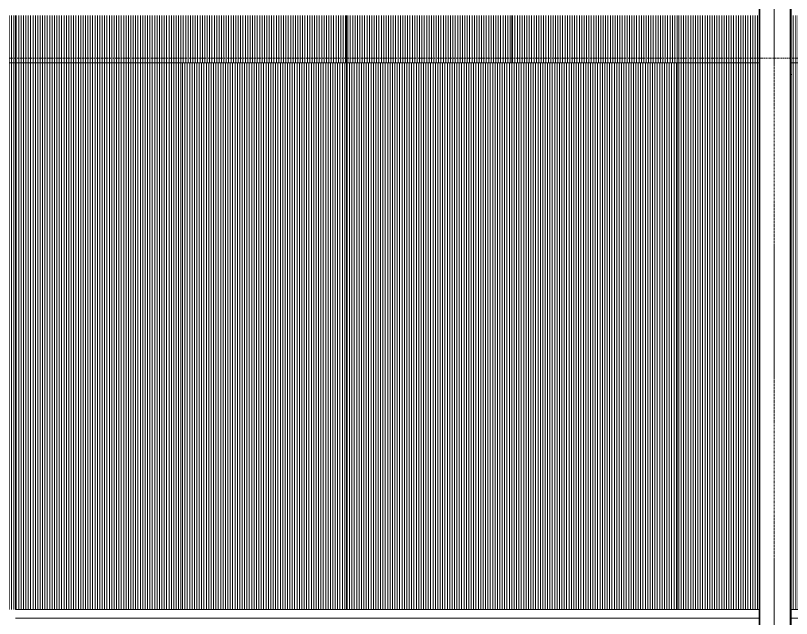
# Model space of a CAD drawing. Header units: millimetres. Extents: x 900982 to 1200730, y -305 to 27743.
# Drawn here: x 915955 to 920833, y 11673 to 15468 of the extents above; entities that cross this region are included whole.
import ezdxf

# ---------------------------------------------------------------- set-up
doc = ezdxf.new("R2010")
doc.units = ezdxf.units.MM
for name, pattern in [('AEC_Center', [24, 12, -4, 4, -4]), ('Grid Line', [21, 12, -3, 3, -3]), ('Hidden', [6, 4, -2])]:
    doc.linetypes.add(name, pattern=pattern)
for name, color, linetype, lineweight in [('A-FLOR-LEVL', 51, 'Continuous', 5), ('A-GENM', 13, 'Continuous', 5), ('A-GLAZ-CURT', 52, 'Continuous', 5), ('A-GLAZ-CWMG', 51, 'Continuous', 5), ('S-BEAM', 12, 'Continuous', 5), ('S-COLS', 52, 'Continuous', 5), ('S-GRID', 1, 'Continuous', 5)]:
    doc.layers.add(name, color=color, linetype=linetype, lineweight=lineweight)

# ---------------------------------------------------------------- blocks, each defined once
blk = doc.blocks.new('SHS-Square Hollow Section-Column - 200x200xSHS-V6-SECTION - GRIDS 2A')
at = {"layer": 'S-COLS'}
for p, q in [((920630.2, 16318.8), (920630.2, 5200)), ((920830.3, 5200), (920830.3, 16318.8))]:
    blk.add_line(p, q, dxfattribs=at)
at = {"layer": 'S-COLS', "linetype": 'Hidden'}
for p, q in [((920635.2, 16318.8), (920635.2, 5200)), ((920825.2, 5200), (920825.2, 16318.8))]:
    blk.add_line(p, q, dxfattribs=at)
blk = doc.blocks.new('Structural Framing 53 - Structural Framing 1-1640210-SECTION - GRIDS 2A')
at = {"layer": 'S-BEAM'}
for p, q in [((920833.9, 15437.4), (920830.2, 15437.4)), ((920830.2, 15424.8), (920833.9, 15424.8)), ((920836, 15097.1), (920830.2, 15097.1))]:
    blk.add_line(p, q, dxfattribs=at)
blk = doc.blocks.new('FP_61-SECTION - GRIDS 2A')
at = {"layer": 'A-GENM'}
blk.add_line((914914.5, 15170.5), (914914.5, 11729.4), dxfattribs=at)
blk = doc.blocks.new('MulticellPanel_Polycarbonate_Danpal_1040w - Premium Dark Opal-2881225-SECTION - GRIDS 2A')
at = {"layer": 'A-GENM'}
h = blk.add_hatch(dxfattribs=at)
h.set_pattern_fill('FP_12', color=256, style=0, pattern_type=2)
h.set_pattern_definition([(90, (915434.525, 13427.169), (-15, 9e-16), [])])
h.paths.add_polyline_path([(914917.5, 11729.4), (915951.5, 11729.4), (915951.5, 15170.5), (914917.5, 15170.5), (914917.5, 11805.3)])
for p, q in [((914917.5, 15170.5), (914914.5, 15170.5)), ((914917.5, 15170.5), (915951.5, 15170.5)), ((915954.5, 15170.5), (915951.5, 15170.5))]:
    blk.add_line(p, q, dxfattribs=at)
blk.add_blockref('FP_61-SECTION - GRIDS 2A', (0, 0), dxfattribs=at)
blk = doc.blocks.new('FP_62-SECTION - GRIDS 2A')
at = {"layer": 'A-GENM'}
blk.add_line((916994.5, 15170.5), (916994.5, 11729.4), dxfattribs=at)
blk = doc.blocks.new('MulticellPanel_Polycarbonate_Danpal_1040w - Opal-2881228-SECTION - GRIDS 2A')
at = {"layer": 'A-GENM'}
h = blk.add_hatch(dxfattribs=at)
h.set_pattern_fill('FP_13', color=256, style=0, pattern_type=2)
h.set_pattern_definition([(90, (917514.525, 13427.169), (-15, 9e-16), [])])
h.paths.add_polyline_path([(916997.5, 11729.4), (918031.5, 11729.4), (918031.5, 15170.5), (916997.5, 15170.5), (916997.5, 11890.9)])
for p, q in [((916997.5, 15170.5), (916994.5, 15170.5)), ((916997.5, 15170.5), (918031.5, 15170.5)), ((918034.5, 15170.5), (918031.5, 15170.5))]:
    blk.add_line(p, q, dxfattribs=at)
blk.add_blockref('FP_62-SECTION - GRIDS 2A', (0, 0), dxfattribs=at)
blk = doc.blocks.new('FP_64-SECTION - GRIDS 2A')
at = {"layer": 'A-GENM'}
blk.add_line((920114.5, 15170.5), (920114.5, 11729.4), dxfattribs=at)
blk = doc.blocks.new('MulticellPanel_Polycarbonate_Danpal_1040w - Opal-V63-SECTION - GRIDS 2A')
at = {"layer": 'A-GENM'}
h = blk.add_hatch(dxfattribs=at)
h.set_pattern_fill('FP_14', color=256, style=0, pattern_type=2)
h.set_pattern_definition([(90, (920634.524, 13427.169), (-15, 9e-16), [])])
h.paths.add_polyline_path([(920117.5, 11729.4), (920630.2, 11729.4), (920630.2, 15170.5), (920117.5, 15170.5), (920117.5, 11890.9)])
h.paths.add_polyline_path([(921064.2, 11729.4), (921151.5, 11729.4), (921151.5, 15170.5), (920836.2, 15170.5), (920836.2, 11729.4), (920936.6, 11729.4)])
for p, q in [((920117.5, 15170.5), (920114.5, 15170.5)), ((920117.5, 15170.5), (920630.4, 15170.5)), ((920836.2, 15170.5), (921151.5, 15170.5)), ((921154.5, 15170.5), (921151.5, 15170.5))]:
    blk.add_line(p, q, dxfattribs=at)
blk.add_blockref('FP_64-SECTION - GRIDS 2A', (0, 0), dxfattribs=at)
blk = doc.blocks.new('Rectangular Mullion - Frame_Framed Facade_Danpal_DPANMF BT1-2878823-SECTION - GRIDS 2A')
at = {"layer": 'A-GLAZ-CWMG'}
for p, q in [((912834.5, 11729.4), (911794.5, 11729.4)), ((912834.5, 11676), (911794.5, 11676))]:
    blk.add_line(p, q, dxfattribs=at)
blk = doc.blocks.new('Rectangular Mullion - Frame_Framed Facade_Danpal_DPANMF BT1-V89-SECTION - GRIDS 2A')
at = {"layer": 'A-GLAZ-CWMG'}
for p, q in [((920630.2, 11729.4), (920114.5, 11729.4)), ((921154.5, 11729.4), (920836.2, 11729.4)), ((920630.2, 11676), (920114.5, 11676)), ((921154.5, 11676), (920836.2, 11676))]:
    blk.add_line(p, q, dxfattribs=at)
blk = doc.blocks.new('FP_110-SECTION - GRIDS 2A')
at = {"layer": 'A-GENM'}
blk.add_line((911794.5, 15468.1), (911794.5, 15170.5), dxfattribs=at)
blk = doc.blocks.new('MulticellPanel_Polycarbonate_Danpal_1040w - Grey-V109-SECTION - GRIDS 2A')
at = {"layer": 'A-GENM'}
h = blk.add_hatch(dxfattribs=at)
h.set_pattern_fill('FP_49', color=256, style=0, pattern_type=2)
h.set_pattern_definition([(90, (912314.525, 15342.113), (-15, 9e-16), [])])
h.paths.add_polyline_path([(911811.7, 15170.5), (912831.5, 15170.5), (912831.5, 15468.1), (911797.5, 15468.1), (911797.5, 15170.5)])
for p, q in [((911794.5, 15170.5), (911797.5, 15170.5)), ((912831.5, 15170.5), (911797.5, 15170.5)), ((912831.5, 15170.5), (912834.5, 15170.5))]:
    blk.add_line(p, q, dxfattribs=at)
blk.add_blockref('FP_110-SECTION - GRIDS 2A', (0, 0), dxfattribs=at)
blk = doc.blocks.new('FP_112-SECTION - GRIDS 2A')
at = {"layer": 'A-GENM'}
blk.add_line((920114.5, 15468.1), (920114.5, 15170.5), dxfattribs=at)
blk = doc.blocks.new('MulticellPanel_Polycarbonate_Danpal_1040w - Grey-V111-SECTION - GRIDS 2A')
at = {"layer": 'A-GENM'}
h = blk.add_hatch(dxfattribs=at)
h.set_pattern_fill('FP_50', color=256, style=0, pattern_type=2)
h.set_pattern_definition([(90, (920634.524, 15342.113), (-15, 9e-16), [])])
h.paths.add_polyline_path([(920117.5, 15170.5), (920630.2, 15170.5), (920630.2, 15468.1), (920117.5, 15468.1), (920117.5, 15186.4)])
h.paths.add_polyline_path([(920836.2, 15170.5), (921151.5, 15170.5), (921151.5, 15468.1), (920836.2, 15468.1), (920836.2, 15314.8)])
for p, q in [((920114.5, 15170.5), (920117.5, 15170.5)), ((920630.4, 15170.5), (920117.5, 15170.5)), ((921151.5, 15170.5), (920836.2, 15170.5)), ((921151.5, 15170.5), (921154.5, 15170.5))]:
    blk.add_line(p, q, dxfattribs=at)
blk.add_blockref('FP_112-SECTION - GRIDS 2A', (0, 0), dxfattribs=at)

msp = doc.modelspace()

# ---------------------------------------------------------------- linework, layer by layer
at = {"layer": 'A-FLOR-LEVL', "linetype": 'AEC_Center'}
msp.add_line((901781.6, 15200), (1042698.3, 15200), dxfattribs=at)
at = {"layer": 'S-GRID', "linetype": 'Grid Line'}
msp.add_line((920724.1, -304.8), (920724.1, 26143.2), dxfattribs=at)

# ---------------------------------------------------------------- block references
at = {"layer": 'A-GLAZ-CURT'}
for name, p in [('MulticellPanel_Polycarbonate_Danpal_1040w - Grey-V109-SECTION - GRIDS 2A', (3120, 0)), ('MulticellPanel_Polycarbonate_Danpal_1040w - Grey-V109-SECTION - GRIDS 2A', (4160, 0)), ('MulticellPanel_Polycarbonate_Danpal_1040w - Grey-V109-SECTION - GRIDS 2A', (5200, 0)), ('MulticellPanel_Polycarbonate_Danpal_1040w - Grey-V109-SECTION - GRIDS 2A', (6240, 0)), ('MulticellPanel_Polycarbonate_Danpal_1040w - Grey-V109-SECTION - GRIDS 2A', (7280, 0)), ('MulticellPanel_Polycarbonate_Danpal_1040w - Grey-V111-SECTION - GRIDS 2A', (0, 0)), ('MulticellPanel_Polycarbonate_Danpal_1040w - Premium Dark Opal-2881225-SECTION - GRIDS 2A', (0, 0)), ('MulticellPanel_Polycarbonate_Danpal_1040w - Premium Dark Opal-2881225-SECTION - GRIDS 2A', (1040, 0)), ('MulticellPanel_Polycarbonate_Danpal_1040w - Opal-2881228-SECTION - GRIDS 2A', (0, 0)), ('MulticellPanel_Polycarbonate_Danpal_1040w - Opal-2881228-SECTION - GRIDS 2A', (1040, 0)), ('MulticellPanel_Polycarbonate_Danpal_1040w - Opal-2881228-SECTION - GRIDS 2A', (2080, 0)), ('MulticellPanel_Polycarbonate_Danpal_1040w - Opal-V63-SECTION - GRIDS 2A', (0, 0))]:
    msp.add_blockref(name, p, dxfattribs=at)
at = {"layer": 'A-GLAZ-CWMG'}
for name, p in [('Rectangular Mullion - Frame_Framed Facade_Danpal_DPANMF BT1-2878823-SECTION - GRIDS 2A', (4160, 0)), ('Rectangular Mullion - Frame_Framed Facade_Danpal_DPANMF BT1-2878823-SECTION - GRIDS 2A', (5200, 0)), ('Rectangular Mullion - Frame_Framed Facade_Danpal_DPANMF BT1-2878823-SECTION - GRIDS 2A', (6240, 0)), ('Rectangular Mullion - Frame_Framed Facade_Danpal_DPANMF BT1-2878823-SECTION - GRIDS 2A', (7280, 0)), ('Rectangular Mullion - Frame_Framed Facade_Danpal_DPANMF BT1-V89-SECTION - GRIDS 2A', (0, 0))]:
    msp.add_blockref(name, p, dxfattribs=at)
at = {"layer": 'S-BEAM'}
msp.add_blockref('Structural Framing 53 - Structural Framing 1-1640210-SECTION - GRIDS 2A', (0, 0), dxfattribs=at)
at = {"layer": 'S-COLS'}
msp.add_blockref('SHS-Square Hollow Section-Column - 200x200xSHS-V6-SECTION - GRIDS 2A', (0, 0), dxfattribs=at)

doc.saveas('drawing.dxf')
